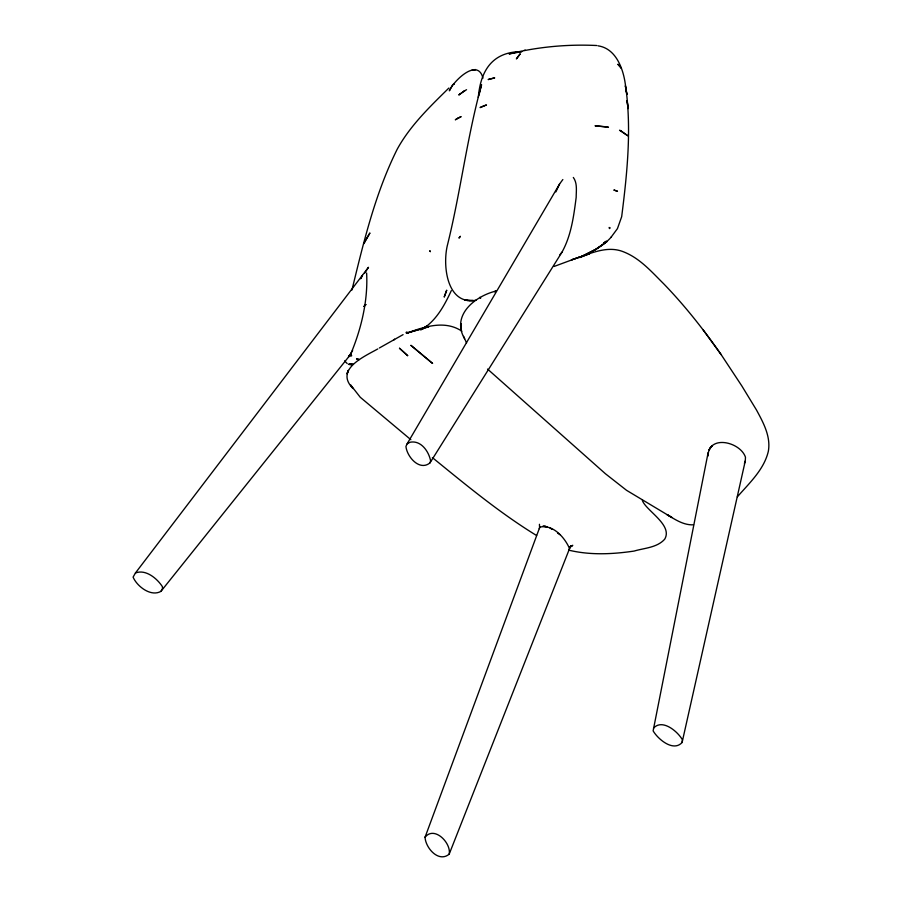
<?xml version="1.0" encoding="UTF-8"?>
<svg xmlns="http://www.w3.org/2000/svg" width="902" height="902" viewBox="0 0 902 902"><rect width="100%" height="100%" fill="white"/><g stroke="black" fill="none" stroke-linecap="round" stroke-linejoin="round"><path stroke-width="1.35" d="M425.056 837.225C425.473 847.711 438.451 863 449.173 854.194L569.545 548.608C564.855 537.592 552.994 524.085 539.813 527.118L425.056 837.225C434.336 825.499 451.485 843.099 449.173 854.194M708.014 456.029C708.498 434.133 740.418 441.912 745.469 457.224L745.289 460.899L682.092 742.493C673.332 752.234 657.953 739.189 653.127 730.868L708.183 452.387M682.092 742.493L682.431 739.832C677.639 731.353 662.226 718.443 653.51 728.173M478.308 97.405C480.552 70.187 492.74 51.549 521.875 51.617L509.123 53.94C537.502 46.927 567.335 44.085 596.741 45.517M479.018 94.947L481.555 84.698C467.056 137.093 460.685 191.483 447.64 244.295C442.296 264.421 446.422 305.834 476.211 300.163M351.949 290.016C363.63 242.142 375.119 193.569 397.207 149.225C410.106 125.671 429.904 106.718 448.869 88.046M539.295 528.662L539.813 527.118M744.409 463.402L745.289 460.899M429.95 462.918L430.649 461.001C428.901 451.564 421.031 439.939 409.97 442.262L407.095 443.874L405.945 446.456C406.926 456.671 419.486 471.442 429.95 462.918L561.991 252.154C571.27 235.467 573.751 216.029 576.175 197.38C576.198 190.773 577.505 183.174 573.334 177.457M555.846 191.923L559.601 183.963L562.848 179.543M403.081 334.631L379.381 347.98M568.858 550.254L569.545 548.608M451.327 290.613C444.573 305.124 436.568 320.21 422.61 328.993M364.611 273.193L368.501 267.285L135.424 573.007L133.09 577.122C137.025 586.379 150.848 597.101 160.917 591.374L350.506 354.554C361.24 329.219 368.14 300.411 366.618 272.99M360.924 278.222L362.457 275.369L360.608 278.763M352.648 350.574L348.488 356.921L351.081 354.215L349.311 356.008L350.551 355.354L349.198 355.613L351.735 355.726L350.878 355.535M160.917 591.374L162.461 588.679L162.428 586.695C157.128 578.475 145.707 568.914 135.424 573.007M407.095 443.874L559.601 183.963M570.053 547.717L571.203 545.868L569.5 548.382M611.049 237.26L617.442 228.623L621.67 216.728C627.341 172.011 632.088 126.167 624.894 81.36C622.312 66.455 614.972 48.234 597.958 45.822M559.917 254.725L561.991 252.154M452.838 84.484L449.354 90.831C453.131 81.428 477.722 56.995 482.965 78.158M737.34 496.878C749.246 483.134 764.028 469.683 768.346 451.282C770.939 436.5 763.306 422.598 756.507 410.038L741.816 385.921L721.172 354.644C703.707 329.647 684.821 305.609 663.59 283.69C651.571 271.761 639.913 258.31 623.789 251.929C606.133 244.589 588.07 254.894 571.406 259.866L584.654 255.379M611.443 236.843C603.934 245.581 593.415 250.846 583.244 255.818M422.519 328.88L427.311 325.712L420.738 330.019M495.942 291.064L494.657 291.662L495.942 291.064C475.095 296.104 450.977 315.294 464.564 338.701M570.831 546.522L572.781 545.327L569.94 546.894L571.868 545.845M377.791 348.927C364.509 356.459 334.112 369.459 353.054 388.57L350.709 385.064L360.248 397.252L410.85 439.691M464.102 91.091L466.571 89.704M580.099 257.465L589.761 253.586L586.92 254.691M554.121 266.451L579.569 257.025M525.325 50.162L524.073 50.399M406.441 333.221L428.721 326.761L406.441 333.221C424.064 326.919 444.528 319.669 461.88 331.169M352.005 364.013L349.435 364.228L352.986 364.081M468.882 300.749L472.986 300.535L464.744 299.87L467.552 300.603M693.548 524.817C683.727 525.359 675.079 519.541 667.063 514.614L671.956 517.556L626.552 490.316L605.389 473.719L487.554 369.076M348.724 364.385L351.6 364.667L348.431 364.295M568.677 550.13C590.043 555.339 612.514 554.268 634.106 551.066C644.389 547.999 656.96 547.773 664.661 539.249C673.242 525.009 645.776 510.532 642.337 500.396M536.611 535.54C499.573 512.843 466.03 484.96 432.385 457.607M549.792 527.805L552.035 529.327M557.662 533.116L559.917 534.638M480.732 298.043L479.751 297.344L480.405 297.852M344.598 360.89L347.169 363.517M703.086 329.782L721.172 354.644M466.56 342.974L463.628 336.367M628.096 108.623L627.104 100.652L628.029 108.116M539.419 524.288L539.61 527.501M347.405 372.819L347.078 373.902L348.285 370.361L347.405 372.819M446.67 290.343L444.269 296.859L446.67 290.343M364.983 241.229L363.822 243.732L369.921 232.975L364.983 241.229M454.281 83.638L453.74 84.202L454.281 83.638M710.46 447.415L709.04 449.884L712.321 445.543L710.46 447.415M609.887 227.902L609.481 228.567L609.132 227.473L609.887 227.902M518.244 56.398L516.384 58.912L520.251 53.759L518.244 56.398M460.302 236.403L459.095 237.902L460.302 236.403M365.829 304.572L364.013 306.387L365.829 304.572M459.84 94.135L458.78 95.003L464.834 90.651L459.84 94.135M606.787 241.68L595.557 249.538L606.787 241.68M394.456 339.366L393.915 339.75L394.546 339.344M457.551 118.354L455.307 119.808L461.147 116.595L457.551 118.354M606.302 241.274L603.742 242.942L606.302 241.274M429.893 250.891L430.367 251.59L429.893 250.891M595.23 249.662L579.659 257.51L595.23 249.662M483.72 105.884L480.067 107.586L486.482 104.959L483.72 105.884M493.428 78.136L488.129 79.556L494.713 77.899L493.428 78.136M408.178 332.601L406.261 332.342L408.178 332.601M473.403 69.747L472.163 69.894L475.512 69.601L473.403 69.747M545.011 526.204L542.869 526.238L547.243 526.937L545.011 526.204M605.377 126.742L595.027 125.784L608.467 127.227L605.377 126.742M359.154 359.526L356.583 358.838L359.154 359.526M616.618 190.92L613.822 190.006L617.498 191.348L616.618 190.92M620.993 130.88L619.561 130.238L627.837 135.796L620.993 130.88M432.532 363.393L410.985 345.398L432.532 363.393M621.343 68.18L617.994 64.358L621.343 68.18M407.67 355.659L399.518 348.273L407.67 355.659M626.89 94.248L625.368 85.938L626.89 94.248M461.249 329.005L460.843 323.604L461.249 329.005"/></g></svg>
